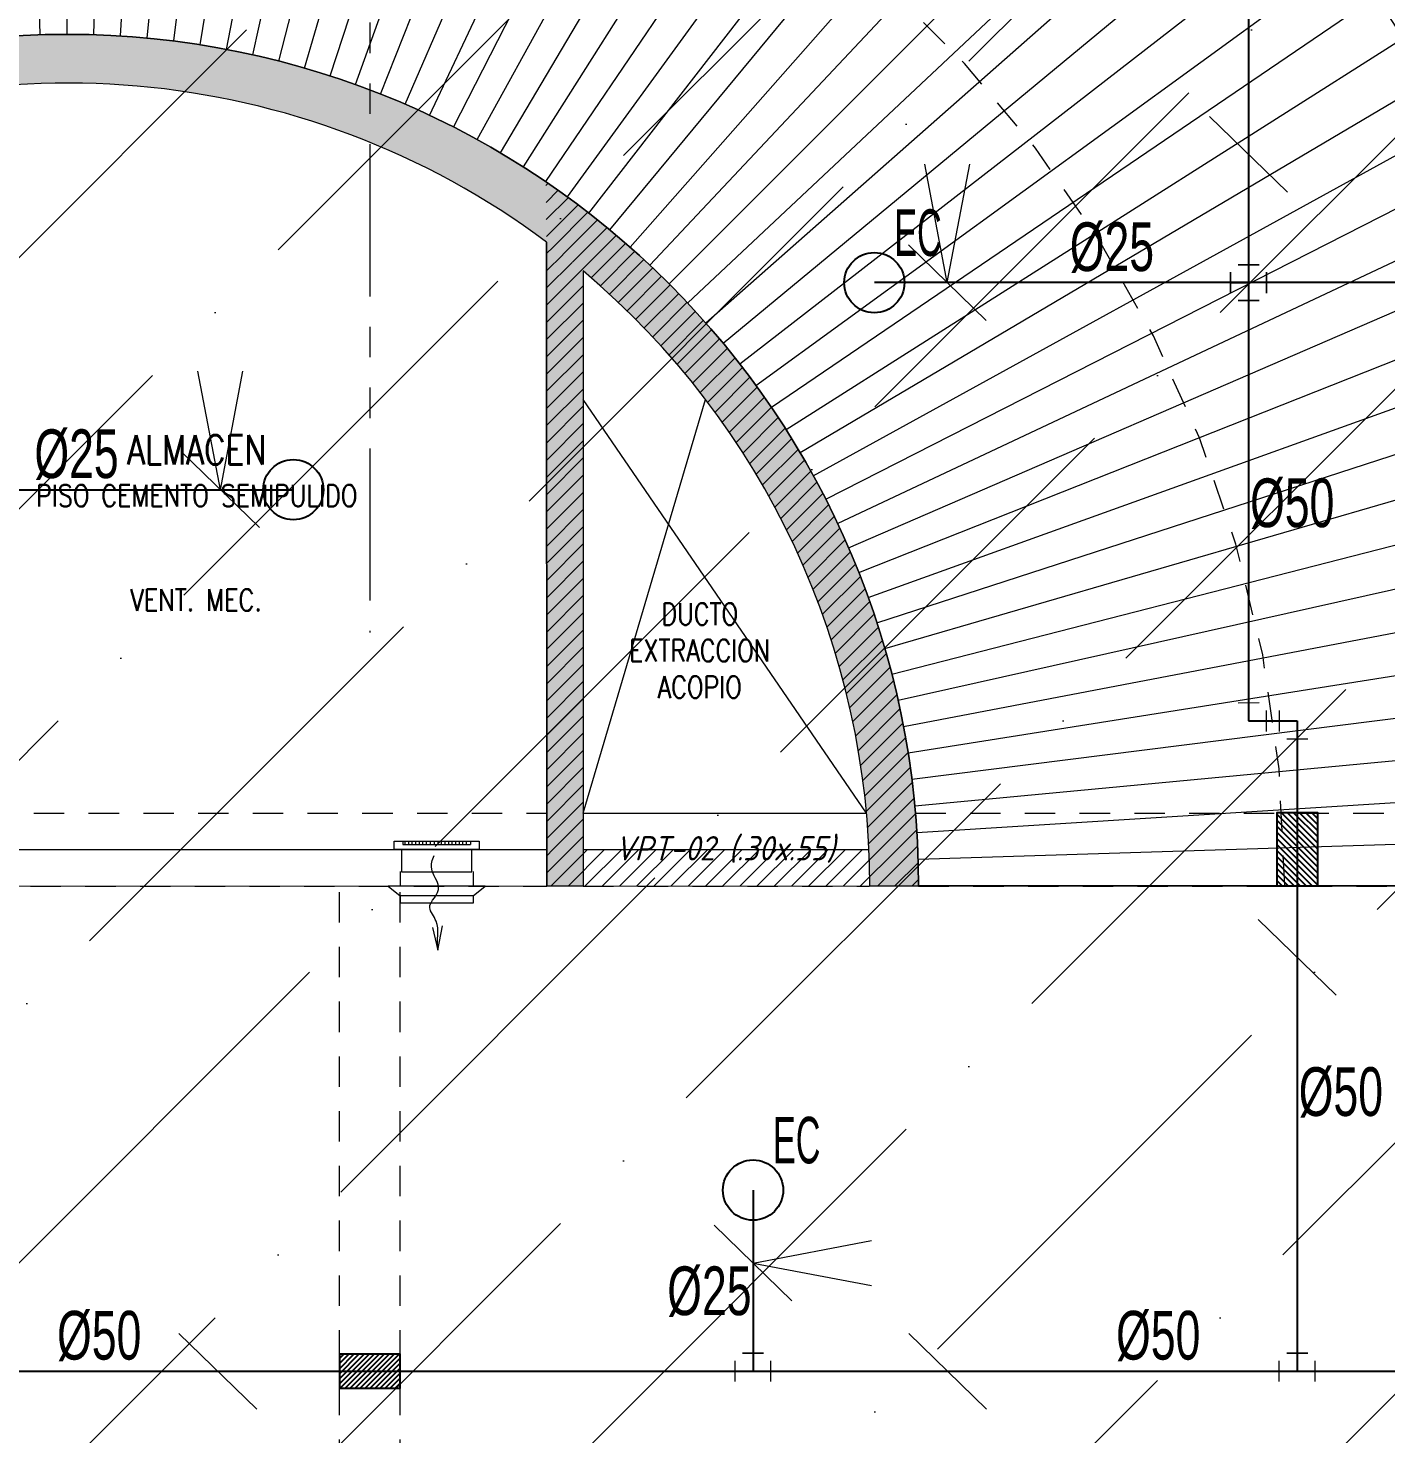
# Model space of a CAD drawing. Header units: millimetres. Extents: x 2085 to 2829, y 1352 to 1631.
# Drawn here: x 2223.53 to 2229.11, y 1451.84 to 1457.61 of the extents above; entities that cross this region are included whole.
import ezdxf
from ezdxf.enums import TextEntityAlignment as Align

# ---------------------------------------------------------------- set-up
doc = ezdxf.new("R2010")
doc.units = ezdxf.units.MM
for name, pattern in [('DASHED2', [0.375, 0.25, -0.125]), ('HIDDEN', [0.375, 0.25, -0.125]), ('HIDDEN2', [0.1875, 0.125, -0.0625]), ('PHANTOM', [2.5, 1.25, -0.25, 0.25, -0.25, 0.25, -0.25]), ('PHANTOM2', [1.25, 0.625, -0.125, 0.125, -0.125, 0.125, -0.125])]:
    doc.linetypes.add(name, pattern=pattern)
doc.layers.get('0').update_dxf_attribs({"color": 251, "lineweight": 9})
for name, color, linetype, lineweight in [('000 SOS 911 - ACCESORIOS ACI', 3, 'Continuous', 20), ('000 SOS 911 ROCIADORES', 5, 'Continuous', 25), ('000 SOS 911 TEXTOS ACI', 7, 'Continuous', 9), ('000 SOS 911 TUB. ENTERRADA  ACI', 5, 'DASHED2', 25), ('000 SOS 911 TUBERIA ACI', 3, 'Continuous', 25), ('A-EJES', 251, 'PHANTOM', 9), ('A-ESTRUCTURA-HATCH', 251, 'Continuous', 13), ('A-ESTRUCTURA-PLACAS', 251, 'Continuous', 13), ('A-ESTRUCTURA-VIGAS', 251, 'HIDDEN2', 13), ('A-HATCH', 251, 'Continuous', 9), ('A-MURO BAJO', 251, 'Continuous', 9), ('A-MUROS', 251, 'Continuous', 9), ('A-PROYECCIONES', 251, 'HIDDEN2', 9), ('A-TEXTO-ACABADO PISO', 251, 'Continuous', 13), ('A-TEXTO-AMBIENTES', 251, 'Continuous', 9), ('A-TEXTO-INDICACIONES', 251, 'Continuous', 13), ('L-03_EQUIP-ACCES', 251, 'Continuous', 13), ('L-04_EQ-MED-CONT', 251, 'Continuous', 13), ('L-06_EQ-FIN-CONT', 251, 'Continuous', 13), ('L3 Equipos y Ductos', 251, 'Continuous', 13), ('L6 Linea fina', 251, 'Continuous', 13), ('MURO CF 120', 251, 'Continuous', 13)]:
    doc.layers.add(name, color=color, linetype=linetype, lineweight=lineweight)
doc.layers.add('A_50_Vigas Chata', color=251, linetype='HIDDEN', lineweight=13, plot=False)
doc.styles.add('APPIA -TEXTOS-GENERALES', font='isocp.shx', dxfattribs={"oblique": 15})
doc.styles.add('PIPE', font='ARIALN.TTF', dxfattribs={"width": 0.8})
doc.styles.add('ROMANS', font='romans.shx', dxfattribs={"width": 0.8})
pattern_1 = [(45, (2210.248629322501, 1494.235310049628), (-0.03535533905932738, 0.03535533905932738), [])]

# ---------------------------------------------------------------- blocks, each defined once
blk = doc.blocks.new('001')
at = {"layer": '000 SOS 911 ROCIADORES'}
blk.add_circle((2878.50211119696, 1470.134430152549, 1.5857718125e-08), 0.09524999999999999, dxfattribs=at)
blk = doc.blocks.new('d')
for p, q in [((3.441670037806034, -0.638681803829968), (9.340507494285703, -1.733470269246027, -1.935233945738587e-05)), ((3.419910301454365, -0.7464721221476793), (9.281448899768293, -2.026007337495685, -1.935233945738587e-05)), ((3.394775525666773, -0.8535257612820715), (9.213230637833476, -2.316544979810715, -1.935233945738587e-05)), ((3.366290517151356, -0.9597370736300945), (9.135920028202236, -2.604796472005546, -1.935233945738587e-05)), ((3.334483386017382, -1.065001241862774), (9.049593369476497, -2.890477345325053, -1.935233945738587e-05)), ((3.29938552249223, -1.169214383699), (8.954335852526128, -3.173305666772649, -1.935233945738587e-05)), ((3.261031563393772, -1.27227365039289), (8.850241489708424, -3.453002318739891, -1.935233945738587e-05)), ((3.219459360465407, -1.374077336862683), (8.73741300497204, -3.729291273280978, -1.935233945738587e-05)), ((3.174709939397871, -1.474524974822998), (8.615961749106646, -4.001899868017063, -1.935233945738587e-05)), ((3.126827463507652, -1.573517435230315), (8.486007580533624, -4.270559071563184, -1.935233945738587e-05)), ((3.075859185308218, -1.670957023277879), (8.347678745165467, -4.535003747791052, -1.935233945738587e-05)), ((3.021855405531824, -1.766747577814385), (8.201111759990454, -4.794972922420129, -1.935233945738587e-05)), ((2.964869419112802, -1.860794567270204), (8.046451266855001, -5.050210039131343, -1.935233945738587e-05)), ((2.904957465827465, -1.953005176736042), (7.883849898353219, -5.300463207997382, -1.935233945738587e-05)), ((2.842178669758141, -2.043288405751809), (7.713468121364713, -5.545485459268093, -1.935233945738587e-05)), ((2.776594986207783, -2.131555155618116), (7.535474082455039, -5.785034985281527, -1.935233945738587e-05)), ((2.708271138370037, -2.217718317871913), (7.350043441168964, -6.018875380046666, -1.935233945738587e-05)), ((2.637274554930627, -2.301692860201001), (7.157359194010496, -6.246775872074068, -1.935233945738587e-05)), ((2.56367529835552, -2.383395910263062), (6.957611497491598, -6.468511551385745, -1.935233945738587e-05)), ((2.487546005286276, -2.462746834149584), (6.750997478142381, -6.683863589540124, -1.935233945738587e-05)), ((2.408961803652346, -2.539667326025665), (6.53772103972733, -6.892619461752474, -1.935233945738587e-05)), ((2.328000248409808, -2.614081472158432), (6.317992659285665, -7.094573150156066, -1.935233945738587e-05)), ((2.244741236791015, -2.685915836133063), (6.09202918317169, -7.289525352185592, -1.935233945738587e-05)), ((2.159266938455403, -2.755099524743855), (5.860053610056639, -7.477283672429621, -1.935233945738587e-05)), ((2.071661702357233, -2.821564263664186), (5.622294871136546, -7.657662817277014, -1.935233945738587e-05)), ((1.982011986896396, -2.88524445774965), (5.378987605683506, -7.830484771868214, -1.935233945738587e-05)), ((1.890406264923513, -2.946077265543863), (5.130371930077672, -7.995578984729946, -1.935233945738587e-05)), ((1.796934940852225, -3.004002649104223), (4.876693195663393, -8.152782524935901, -1.935233945738587e-05)), ((1.701690257526934, -3.058963445713744), (4.61820175498724, -8.301940253935754, -1.935233945738587e-05)), ((1.604766213335097, -3.110905414447188), (4.355152705684304, -8.442904970608652, -1.935233945738587e-05)), ((1.506258456967771, -3.159777295542881), (4.087805646471679, -8.57553755841218, -1.935233945738587e-05)), ((1.406264206394553, -3.20553085859865), (3.816424417309463, -8.699707127874717, -1.935233945738587e-05)), ((1.202212317846715, -3.287505535408854), (3.262634444981813, -8.922175514511764, -1.935233945738587e-05)), ((1.304882141761482, -3.248120948439464), (3.541276836767793, -8.815291135571897, -1.935233945738587e-05)), ((1.098356054164469, -3.323645751923323), (2.980772226117551, -9.02025478426367, -1.935233945738587e-05)), ((0.8874952560290694, -3.386053643189371), (2.408503868617117, -9.189619607990608, -1.935233945738587e-05)), ((0.9934158455580473, -3.356505930423737), (2.695968344807625, -9.109432150609791, -1.935233945738587e-05)), ((-0.7464721230790019, -3.419910302385688), (-2.026007337495685, -9.281448901630938, -1.935233945738587e-05)), ((-0.6386818047612906, -3.441670039668679), (-1.73347027041018, -9.340507495217025, -1.935233945738587e-05)), ((-0.5302611859515309, -3.460033263079822), (-1.439222476445138, -9.390348136425018, -1.935233945738587e-05)), ((0.5649007232859731, -3.454546898603439), (1.532995241694152, -9.375495987944305, -1.935233945738587e-05)), ((0.6731319194659591, -3.435098328394815), (1.826730247586966, -9.322717202827334, -1.935233945738587e-05)), ((0.7806988144293427, -3.412259730277583), (2.118662489578128, -9.260738020762801, -1.935233945738587e-05)), ((-0.4213172635063529, -3.474981851642951), (-1.143554344773293, -9.430921635590494, -1.935233945738587e-05)), ((-0.3119575502350926, -3.486501052742824), (-0.8467576615512371, -9.462187956087291, -1.935233945738587e-05)), ((-0.2022899743169546, -3.494579498423263), (-0.5491253323853016, -9.484116237610579, -1.935233945738587e-05)), ((-0.09242276102304459, -3.499209215864539), (-0.2509510815143585, -9.49668484274298, -1.935233945738587e-05)), ((0.01753566134721041, -3.500385636463761), (0.04747082758694887, -9.499881365336478, -1.935233945738587e-05)), ((0.1274767778813839, -3.498107598861679), (0.3458458883687854, -9.493702652864158, -1.935233945738587e-05)), ((0.2372920913621783, -3.49237735173665), (0.643879639916122, -9.478154801530764, -1.935233945738587e-05)), ((0.3468732265755534, -3.483200550079346), (0.9412779621779919, -9.453253156505525, -1.935233945738587e-05)), ((0.4561120383441448, -3.470586249604821), (1.237747355364263, -9.419022290967405, -1.935233945738587e-05))]:
    blk.add_line(p, q)
blk = doc.blocks.new('EST P2')
at = {"layer": 'A-ESTRUCTURA-HATCH'}
h = blk.add_hatch(color=256, dxfattribs=at)
h.dxf.hatch_style = 1
h.paths.add_polyline_path([(-19.42454421301954, 5.949952380731702), (-23.37435528813512, 5.950003188103437), (-23.37435531269875, 4.999874646775424), (-25.48999954410829, 4.999861490912735), (-25.48999954963801, 4.849997581914067), (-23.22435531657538, 4.8499975791201), (-23.22435529221548, 5.750001259148121), (-19.57455582960392, 5.749954310245812), (-19.57462552393554, 4.849997573532164), (-18.02999961125897, 4.849997571669519), (-18.03000054348377, 4.9999078810215), (-19.42461444219225, 4.999899208545685)])
h.paths.add_polyline_path([(-25.53999954409664, 4.999861179850996), (-32.39999948799959, 4.999818521551788), (-32.3999994880287, 4.849997592158616), (-25.53999954409664, 4.84999758284539)])
h.paths.add_polyline_path([(-32.44999948248733, 4.999818211421371), (-39.90999878715957, 4.999771821312606), (-39.90999879219453, 4.849997603334486), (-32.44999948801706, 4.849997592158616)])
h.paths.add_polyline_path([(-39.95999878717703, 4.999771510250866), (-44.73500013299054, 4.99974181689322), (-44.73500013299054, 4.849997609853745), (-39.95999878717703, 4.849997603334486)])
h.paths.add_polyline_path([(-44.78500031813746, 5.04999892693013), (-45.03499994921731, 5.049997372552752), (-45.03500012474251, 0.1499976441264153), (-47.2400001185888, 0.1499976376071572), (-47.24000011771568, -0.1500064684078097), (-44.78499937866582, -0.150002358481288)])
h.paths.add_polyline_path([(-46.98999938092311, -0.2000023573637009), (-47.24000011754106, -0.2000023582950234), (-47.24000010010786, -6.10000235773623), (-46.98999976037885, -6.100002356804907)])
h.paths.add_polyline_path([(-46.98999976360938, -6.150002356618643), (-47.24000009993324, -6.150002356618643), (-47.24000008427538, -11.40000240504742), (-46.99000008456642, -11.40000268258154)])
h.paths.add_polyline_path([(-39.95999879218289, -11.15001042559743), (-46.94000008516014, -11.1500026518479), (-46.94000008516014, -11.3000027379021), (-39.95999895894784, -11.3000104976818)])
h.paths.add_polyline_path([(-32.44999948801706, -11.15001878980547), (-39.90999879219453, -11.15001048147678), (-39.90999907013611, -11.30001055356115), (-32.449999654782, -11.30001884698868)])
h.paths.add_polyline_path([(-25.53999940329231, -11.15002648532391), (-32.39999978075502, -11.15001884568483), (-32.39999978075502, -11.30001890286803), (-25.53999940329231, -11.3000265294686)])
h.paths.add_polyline_path([(-18.02999961131718, -11.15003484953195), (-25.48999954963801, -11.15002654120326), (-25.48999969603028, -11.30002658534795), (-18.02999983073096, -11.30003487877548)])
h.paths.add_polyline_path([(-11.11999952653423, -11.15004254505038), (-17.97999961132882, -11.1500349054113), (-17.9799998307426, -11.30003493465483), (-11.11999967833981, -11.3000425612554)])
h.paths.add_polyline_path([(-3.609999100299319, -11.15005090925843), (-11.06999967287993, -11.15004260092974), (-11.06999967835145, -11.30004261620343), (-3.609999100299319, -11.30005090963095)])
h.paths.add_polyline_path([(3.600000203878153, -11.15003591496497), (-3.559999100310961, -11.15003591496497), (-3.559999100310961, -11.30006590392441), (3.600000203878153, -11.30006590392441)])
h.paths.add_polyline_path([(12.20000014224206, -11.15003591496497), (3.650000203866512, -11.15003591496497), (3.650000203866512, -11.30006590392441), (12.20000014224206, -11.30006590392441)])
h.paths.add_polyline_path([(18.02000008063624, -11.15003591496497), (12.25000014223042, -11.15003591496497), (12.25000013565295, -11.30006590392441), (18.02000008063624, -11.30006590392441)])
h.paths.add_polyline_path([(23.0200000719924, -11.15003591496497), (18.0700000806246, -11.15003591496497), (18.0700000806246, -11.30006590392441), (23.0200000719924, -11.30006590392441)])
h.paths.add_polyline_path([(30.23000007195515, -11.15003591496497), (23.07000007198076, -11.15003591496497), (23.07000007198076, -11.30006590392441), (30.23000007195515, -11.30006590392441)])
h.paths.add_polyline_path([(35.53000069750124, -11.15003591496497), (30.2800000719435, -11.15003591496497), (30.2800000719435, -11.30006590392441), (35.53000069750124, -11.30006590392441)])
h.paths.add_polyline_path([(43.04000428621657, -11.15007819328457), (35.5800006974896, -11.1500659417361), (35.5800006974896, -11.30000240541995), (43.04000428621657, -11.30001465696841)])
h.paths.add_polyline_path([(49.95000006299233, -11.15008954145014), (43.09000428620493, -11.15007827524096), (43.09000428620493, -11.3000147389248), (49.95000006299233, -11.30002600513399)])
h.paths.add_polyline_path([(57.46000006297254, -11.150101874955), (50.00000006298069, -11.15008962340653), (50.00000006298069, -11.30002608709037), (57.46000006297254, -11.30003833863884)])
h.paths.add_polyline_path([(64.37000006283051, -11.15011322218925), (57.5100000629609, -11.15010195691139), (57.5100000629609, -11.30003842059523), (64.37000006283051, -11.30004968587309)])
h.paths.add_polyline_path([(71.88000514596933, -11.1501255556941), (64.42000006281887, -11.15011330507696), (64.42000006281887, -11.3000497687608), (71.88000514596933, -11.30006201937795)])
h.paths.add_polyline_path([(59.80066835694015, -0.1500026788562536), (60.00066835692269, -0.1500026788562536, -0.6169162822924574), (65.27212526180665, 2.49638928938657), (65.27216933167074, -0.149981296621263), (65.42216933166492, -0.149981296621263), (65.42211837161449, 2.377740446478128, -0.2216645900701162), (66.60067913253442, -0.1499448418617249), (66.80067913257517, -0.1499448418617249, 0.9999904404379557)], flags=0)
h.paths.add_polyline_path([(72.80066904652631, -0.150002677924931), (73.00066904653795, -0.150002677924931, 1), (53.60066905873828, -0.1500023929402232), (53.80066905874992, -0.1500023929402232, -1)])
h.paths.add_polyline_path([(53.37566821934888, 4.999995731748641), (51.86500603394234, 4.999995731748641), (51.86500550658093, 4.849997512064874), (53.37567124812631, 4.84999814722687)])
h.paths.add_polyline_path([(51.86500180145958, 4.99999943934381), (47.91502163003315, 4.99999943934381), (47.91502161763492, -0.1499986853450537), (50.25000492052641, -0.1499986853450537), (50.25000491813989, 1.266598701477051e-06), (48.0650059216423, 1.311302185058594e-06), (48.06500596355181, 2.050003058277071), (50.01500671176473, 2.049963342025876), (50.01500671176473, 2.199976992793381), (48.06500595621765, 2.199977087788284), (48.06500601166044, 4.85000130161643), (51.7150060031563, 4.850001225247979), (51.71499513977324, 1.899957737885416), (51.8649951351108, 1.899957733228803), (51.86500550658093, 4.849997512064874), (51.86500159354182, 4.849997512064874)])
h.paths.add_polyline_path([(47.86501720309025, 4.99999622721225), (43.09000536089297, 4.999996665865183), (43.09000534727238, 4.849997505545616), (47.86501677153865, 4.849997607059777)])
h.paths.add_polyline_path([(43.04000575788086, 4.999996669590473), (35.5800006974896, 4.999997347593307), (35.5800006974896, 4.849997348152101), (43.04000534734223, 4.849997504614294)])
h.paths.add_polyline_path([(32.72605391667457, 5.949791002087295), (28.77605391669204, 5.949791002087295), (28.77605391669204, 4.999996877275407), (23.07000007582246, 4.999997023493052), (23.07000007198076, 4.849997632205486), (28.92605391668621, 4.849997663870454), (28.92605391668621, 5.749791001901031), (32.57605391668039, 5.749791001901031), (32.57605391668039, 4.849997683428228), (35.52999999574968, 4.849997699260712), (35.52999999574968, 4.999996704980731), (32.72605391667457, 4.999996776692569)])
h.paths.add_polyline_path([(23.02000007691095, 4.999997024424374), (18.07000008557225, 4.999997151084244), (18.0700000806246, 4.849997605197132), (23.0200000719924, 4.849997632205486)])
h.paths.add_polyline_path([(18.02000008558389, 4.999997152015567), (12.25000013713725, 4.999997299164534), (12.25000013713725, 4.849997574463487), (18.02000008063624, 4.849997605197132)])
h.paths.add_polyline_path([(12.20000014360994, 4.999997301027179), (5.875668724213028, 4.999997462145984), (5.875668717751978, 4.849997540004551), (12.20000014360994, 4.849997573532164)])
h.paths.add_polyline_path([(3.774802909989376, 4.999997524544597), (-3.559999100310961, 4.999996072612703), (-3.559999100310961, 4.849997400306165), (-0.1750111099681817, 4.849997605197132), (-0.1750110472203232, -0.1505992198362947), (1.924988952785498, -0.1505992198362947), (1.925019685091684, -0.0003989655524492264), (-0.02486257418058813, -1.862645149230957e-09), (-0.02486252749804407, 2.0499999942258), (3.774804468121147, 2.050086794421077), (3.774804468121147, 2.199980984441936), (-0.02486189515911974, 2.199999641627073), (-0.02486182996653952, 4.849999653175473), (3.624805167521117, 4.849999565631151), (3.624805109779118, 3.199881113134325), (3.774805110704619, 3.199881108477712)])
h.paths.add_polyline_path([(-3.609999800828518, 4.999997551552951), (-11.07000075170072, 4.999951161444187), (-11.06999981921399, 4.849997561424971), (-3.609999800828518, 4.849997551180422)])
h.paths.add_polyline_path([(-11.11999952650513, 4.999950850382447), (-17.98000054349541, 4.99990819208324), (-17.97999963368056, 4.849997571669519), (-11.11999952650513, 4.849997561424971)])
h = blk.add_hatch(color=256, dxfattribs=at)
h.dxf.hatch_style = 1
h.paths.add_polyline_path([(59.80066835694015, -0.1500026788562536), (60.00066835692269, -0.1500026788562536, -0.6169162822924577), (65.27212526180665, 2.49638928938657), (65.27216933167074, -0.149981296621263), (65.42216933166492, -0.149981296621263), (65.42211837161449, 2.377740446478128, -0.2216645900701165), (66.60067913253442, -0.1499448418617249), (66.80067913257517, -0.1499448418617249, 0.999990440225596)])
at = {"layer": 'A-ESTRUCTURA-PLACAS'}
for points in [[(73.00066904653795, -0.150002677924931, 1), (53.60066905873828, -0.1500023929402232), (53.80066905874992, -0.1500023929402232, -1), (72.80066904652631, -0.150002677924931)], [(66.60067913253442, -0.1499448418617249, 0.2216645900701165), (65.42211837161449, 2.377740446478128), (65.42216933166492, -0.149981296621263), (65.27216933167074, -0.149981296621263), (65.27212526180665, 2.49638928938657, 0.6169162822924578), (60.00066835692269, -0.1500026788562536), (59.80066835694015, -0.1500026788562536, -0.9999904402331805), (66.80067913257517, -0.1499448418617249), (66.60066855713376, -0.1499448418617249)]]:
    blk.add_lwpolyline(points, format="xyb", close=True, dxfattribs=at)
at = {"layer": 'A-ESTRUCTURA-VIGAS'}
for points in [[(60.01433341001393, 0.1499973880127072), (65.27216859796317, 0.1500187031924725)], [(65.42217020853423, 0.1500182086601853), (66.58701328124152, 0.1500061377882957)], [(66.78779265886988, 0.1500584352761507), (72.79593102590297, 0.1499973703175783)], [(60.00066835692269, -0.1500026788562536), (65.27216933167074, -0.149981296621263)], [(64.42000006313901, -6.150002076290548), (64.42000006313901, -0.1500020762905478)], [(64.67000006313901, -6.150002076290548), (64.67000006313901, -0.1500020762905478)], [(65.42216933166492, -0.1499817911535501), (66.59725419874303, -0.1499939216300845)], [(66.80066855732002, -0.1499413372948766), (72.80066904652631, -0.150002677924931)]]:
    blk.add_lwpolyline(points, dxfattribs=at)
at = {"layer": 'A_50_Vigas Chata', "insert": (66.00458541429691, 0.0002247703203011042), "char_height": 0.1, "attachment_point": 5, "style": 'APPIA -TEXTOS-GENERALES'}
blk.add_mtext('VPT-02 (.30x.55)', dxfattribs=at)
blk = doc.blocks.new('EJES 1P')
at = {"layer": 'A-EJES', "linetype": 'PHANTOM2'}
blk.add_lwpolyline([(109.5543361018063, 5.348196462728083), (109.554335040244, -4.158154672011733)], dxfattribs=at)
blk = doc.blocks.new('HAE-250')
at = {"layer": 'L-03_EQUIP-ACCES'}
blk.add_line((0.09200000000009823, -0.3400000000001455), (0.09200000000009823, -0.04999999999995453), dxfattribs=at)
at = {"layer": 'L3 Equipos y Ductos'}
for p, q in [((0, -0.04999999999995453), (0, -0.3400000000001455)), ((0.09200000000009823, -0.04999999999995453), (0, -0.04999999999995453)), ((0, -0.3400000000001455), (0.09200000000009823, -0.3400000000001455))]:
    blk.add_line(p, q, dxfattribs=at)
blk.add_lwpolyline([(0.09200000000009823, -0.02000000000134605), (0.1260000000002037, -0.02000000000134605), (0.1260000000002037, -0.3700000000012551), (0.09200000000009823, -0.3700000000012551)], close=True, dxfattribs=at)
at = {"layer": 'L6 Linea fina'}
for p, q in [((0.1260000000002037, -0.05576522473029399), (0.1130000000002838, -0.05576522473029399)), ((0.1130000000002838, -0.05576522473029399), (0.1130000000002838, -0.3342347752711703)), ((0.1260000000002037, -0.0642484954032625), (0.1130000000002838, -0.0642484954032625)), ((0.1260000000002037, -0.0788693130723459), (0.1130000000002838, -0.0788693130723459)), ((0.1260000000002037, -0.09349013074006507), (0.1130000000002838, -0.09349013074006507)), ((0.1260000000002037, -0.108110948408239), (0.1130000000002838, -0.108110948408239)), ((0.1260000000002037, -0.1227317660761855), (0.1130000000002838, -0.1227317660761855)), ((0.1260000000002037, -0.1373525837443594), (0.1130000000002838, -0.1373525837443594)), ((0.1260000000002037, -0.1519734014134428), (0.1130000000002838, -0.1519734014134428)), ((0.1130000000002838, -0.1700000000000728), (0.1260000000002037, -0.1700000000000728)), ((0.1260000000002037, -0.1846208176691562), (0.1130000000002838, -0.1846208176691562)), ((0.1260000000002037, -0.1992416353373301), (0.1130000000002838, -0.1992416353373301)), ((0.1260000000002037, -0.2138624530059587), (0.1130000000002838, -0.2138624530059587)), ((0.1260000000002037, -0.2284832706732232), (0.1130000000002838, -0.2284832706732232)), ((0.1260000000002037, -0.2431040883420792), (0.1130000000002838, -0.2431040883420792)), ((0.1260000000002037, -0.2577249060102531), (0.1130000000002838, -0.2577249060102531)), ((0.1260000000002037, -0.2723457236793365), (0.1130000000002838, -0.2723457236793365)), ((0.1260000000002037, -0.2869665413470557), (0.1130000000002838, -0.2869665413470557)), ((0.1260000000002037, -0.3015873590152296), (0.1130000000002838, -0.3015873590152296)), ((0.1260000000002037, -0.3162081766831761), (0.1130000000002838, -0.3162081766831761)), ((0.1260000000002037, -0.3342347752711703), (0.1130000000002838, -0.3342347752711703))]:
    blk.add_line(p, q, dxfattribs=at)
blk = doc.blocks.new('TAF_30')
at = {"layer": 'L-03_EQUIP-ACCES', "ltscale": 1.5}
for p, q in [((-0.1999999999999886, 0.05999999999999517), (0.2000000000001023, 0.06000000000000227)), ((-0.1499999999999773, 0), (-0.1499999999999773, 0.06000000000000227)), ((0.1500000000000341, 0), (0.1500000000000341, 0.06000000000000227))]:
    blk.add_line(p, q, dxfattribs=at)
at = {"layer": 'L-04_EQ-MED-CONT', "ltscale": 1.5}
for p, q in [((-0.1499999999999773, 0.1000000000000014), (-0.1999999999999886, 0.05999999999999517)), ((-0.1500000000000341, 0.1000000000000014), (0.1500000000000341, 0.09999999999998721)), ((0.2000000000000455, 0.06000000000000227), (0.1500000000000341, 0.09999999999999432))]:
    blk.add_line(p, q, dxfattribs=at)
at = {"layer": 'L-06_EQ-FIN-CONT', "ltscale": 1.5}
for p, q in [((-0.1500000000000341, 0.1300000000000026), (0.1499999999999773, 0.1299999999999883)), ((-0.1499999999999773, 0.09999999999999432), (-0.1499999999999204, 0.1299999999999955)), ((0.1500000000000341, 0.09999999999999432), (0.1500000000000341, 0.1299999999999883))]:
    blk.add_line(p, q, dxfattribs=at)
blk = doc.blocks.new('flujo11')
at = {"layer": 'L6 Linea fina'}
for p, q in [((-3.637978807091713e-12, 1.716671249596402e-11), (-0.01975948283597972, -0.09977855120757795)), ((0.02124132197786821, -0.09320197943259245), (-3.637978807091713e-12, 1.716671249596402e-11))]:
    blk.add_line(p, q, dxfattribs=at)
blk.add_open_spline([(-3.637978807091713e-12, 1.716671249596402e-11), (0.006393635470885783, -0.04336950148592678), (-0.01596333806173789, -0.1047468522480131), (0.06082864266136312, -0.1904933907868553), (-0.03459740433936531, -0.239979104040799), (0.03728839918585436, -0.3311847875369267), (0.02226173071176163, -0.3716825171610481), (0.01559715045641497, -0.3896439415281066)], degree=3, knots=[0, 0, 0, 0, 0.0524683736910414, 0.0807049177553039, 0.1300474905255351, 0.1600670100144775, 0.1839925524975523, 0.1839925524975523, 0.1839925524975523, 0.1839925524975523], dxfattribs=at)

msp = doc.modelspace()

# ---------------------------------------------------------------- hatches: boundary and pattern name
h = msp.add_hatch()
h.set_pattern_fill('ANSI36', color=4, scale=0.23)
h.set_pattern_definition([(45, (-12.33495119971076, -79.99999862214872), (0.3872735452211073, 1.42000299914406), [1.825625, -0.365125, 0, -0.365125])])
h.paths.add_polyline_path([(2232.270570671834, 1459.287876240417), (2183.58556606099, 1459.287876240417), (2183.58556606099, 1442.83781720221), (2232.270570671834, 1442.83781720221)])
at = {"layer": '000 SOS 911 TUB. ENTERRADA  ACI'}
h = msp.add_hatch(dxfattribs=at)
h.set_pattern_fill('ANSI31', color=8, scale=0.005522979273803427, angle=90.00000000000001)
h.set_pattern_definition([(135, (3646.280388336601, -1173.568656173232), (-0.01239944210752782, -0.01239944210752783), [])])
h.paths.add_polyline_path([(2228.831534414731, 1454.387960806505), (2228.663443741181, 1454.387960806505), (2228.663443741181, 1454.08779888945), (2228.831534414731, 1454.08779888945)])
h = msp.add_hatch(dxfattribs=at)
h.set_pattern_fill('ANSI31', color=8, scale=0.004599999999999937)
h.set_pattern_definition([(45, (36.27805839329721, 271.4533752003367), (-0.01032729453922938, 0.01032729453922938), [])])
h.paths.add_polyline_path([(2225.060568486215, 1452.023571972105), (2225.060568486215, 1452.163571972105), (2224.810568486215, 1452.163571972105), (2224.810568486215, 1452.023571972105)])
at = {"layer": 'MURO CF 120'}
h = msp.add_hatch(dxfattribs=at)
h.set_pattern_fill('_USER', color=8, scale=0.05, angle=45, style=0, pattern_type=0)
h.set_pattern_definition(pattern_1)
edge = h.paths.add_edge_path()
edge.add_line((2225.658312942126, 1456.982681054522), (2225.662294350178, 1456.733896046777))
edge.add_arc((2223.690839054346, 1454.08749629454), 3.300010247272588, 2.6100794929362223, 53.31545593966928, ccw=False)
edge.add_line((2226.987425785533, 1454.237774559197), (2227.187619250173, 1454.237813795817))
edge.add_arc((2223.692236233175, 1454.088817784463), 3.498557166449777, 2.440842009225932, 55.80800159901457)
h = msp.add_hatch(dxfattribs=at)
h.set_pattern_fill('_USER', color=8, scale=0.05, angle=45, style=0, pattern_type=0)
h.set_pattern_definition(pattern_1)
h.paths.add_polyline_path([(2225.662294350178, 1456.733896046777), (2225.662336966248, 1454.237522832018), (2225.812336970317, 1454.237260747601), (2225.812336485709, 1456.615206057106)])
h = msp.add_hatch(dxfattribs=at)
h.set_pattern_fill('_USER', color=8, scale=0.05, angle=45, style=0, pattern_type=0)
h.set_pattern_definition(pattern_1)
h.paths.add_polyline_path([(2225.662336986737, 1454.237533726629), (2225.662337355162, 1454.0875322706), (2227.191696335059, 1454.087946868402), (2227.187618338932, 1454.237813196045)])

# ---------------------------------------------------------------- linework, layer by layer
at = {"color": 8}
for p, q in [((2226.977182369613, 1454.387512895179), (2225.812304534243, 1456.087525749479)), ((2225.812337842529, 1454.387519705009), (2226.315683563843, 1456.087550339189)), ((2225.812332371911, 1454.38752496605), (2226.977172065926, 1454.387512895179))]:
    msp.add_line(p, q, dxfattribs=at)
msp.add_arc((2223.695833745085, 1454.087546264653), 6.499999999999948, 0.0007163694500766405, 170.1782186622198, dxfattribs=at)
at = {"layer": '000 SOS 911 - ACCESORIOS ACI', "color": 8}
for p, q in [((2228.707662646884, 1456.939030100381), (2228.387319682857, 1457.249928210651)), ((2227.309211309195, 1456.567140449078), (2227.217008797172, 1457.054441098363)), ((2227.309211309486, 1456.567140449078), (2227.40141382151, 1457.054441098363)), ((2227.46938279185, 1456.411691395196), (2227.149039827823, 1456.722589505467)), ((2228.47371481622, 1456.610212878596), (2228.47371869842, 1456.524187628764)), ((2228.47371481622, 1456.524068019925), (2228.47371869842, 1456.610093269757)), ((2228.590503447795, 1456.64097801283), (2228.504478197963, 1456.640974130631)), ((2228.504478197962, 1456.64097801283), (2228.590503447794, 1456.640974130631)), ((2228.547490822878, 1456.640976071731), (2228.547487487931, 1456.567077315671)), ((2228.547490822879, 1456.640976071731), (2228.547494157826, 1456.567077315671)), ((2228.621266829537, 1456.610212878596), (2228.621262947337, 1456.524187628764)), ((2228.621266829537, 1456.524068019925), (2228.621262947337, 1456.610093269757)), ((2228.47371675732, 1456.56720025368), (2228.547487487931, 1456.56720358285)), ((2228.47371675732, 1456.567080644841), (2228.547487487931, 1456.567077315671)), ((2228.547490822878, 1456.49330482679), (2228.547487487931, 1456.56720358285)), ((2228.547490822879, 1456.49330482679), (2228.547494157826, 1456.56720358285)), ((2228.621264888437, 1456.56720025368), (2228.547494157826, 1456.56720358285)), ((2228.621264888437, 1456.567080644841), (2228.547494157826, 1456.567077315671)), ((2228.590503447795, 1456.493302885691), (2228.504478197963, 1456.49330676789)), ((2228.504478197962, 1456.493302885691), (2228.590503447794, 1456.49330676789)), ((2224.321107009757, 1455.716345832583), (2224.228904497733, 1456.203646481868)), ((2224.321107010048, 1455.716345832583), (2224.413309522071, 1456.203646481868)), ((2224.481278492058, 1455.560896777447), (2224.160935528031, 1455.871794887718)), ((2228.590504772953, 1454.839659888658), (2228.504479523122, 1454.839656006459)), ((2228.547492148038, 1454.839657947559), (2228.547495482985, 1454.765759191499)), ((2228.621268154695, 1454.722749895753), (2228.621264272496, 1454.808775145585)), ((2228.673709450972, 1454.808655537351), (2228.673713333172, 1454.722630287519)), ((2228.621266213596, 1454.765762520669), (2228.547495482985, 1454.765759191499)), ((2228.673711392072, 1454.765642912435), (2228.747482122682, 1454.765646241605)), ((2228.74748545763, 1454.691747485545), (2228.747482122682, 1454.765646241605)), ((2228.704472832714, 1454.691745544446), (2228.790498082546, 1454.691749426645)), ((2228.907662646884, 1453.639030100381), (2228.587319682857, 1453.949928210651)), ((2226.670727608713, 1452.382462037116), (2226.350384644686, 1452.693360147386)), ((2226.510556125994, 1452.537911092528), (2226.99785677528, 1452.630113604551)), ((2226.510556125994, 1452.537911092237), (2226.99785677528, 1452.445708580213)), ((2224.470853401016, 1451.938160398547), (2224.150510436989, 1452.249058508817)), ((2227.470853401016, 1451.938160398547), (2227.150510436989, 1452.249058508817)), ((2226.467546846826, 1452.167510157521), (2226.553572096658, 1452.167506275321)), ((2226.553572096659, 1452.167510157521), (2226.467546846827, 1452.167506275321)), ((2226.510559471742, 1452.167508216421), (2226.510556136795, 1452.093609460361)), ((2226.510559471743, 1452.167508216421), (2226.51056280669, 1452.093609460361)), ((2228.704481469345, 1452.167511786763), (2228.790506719177, 1452.167507904564)), ((2228.790506719178, 1452.167511786763), (2228.704481469346, 1452.167507904564)), ((2228.747494094261, 1452.167509845663), (2228.747490759314, 1452.093611089604)), ((2228.747494094262, 1452.167509845663), (2228.747497429209, 1452.093611089604)), ((2226.436783465084, 1452.050600164616), (2226.436787347284, 1452.136625414447)), ((2226.436785406184, 1452.093612789531), (2226.510556136795, 1452.093609460361)), ((2226.584333537301, 1452.093612789531), (2226.51056280669, 1452.093609460361)), ((2226.584335478401, 1452.050600164616), (2226.584331596201, 1452.136625414447)), ((2228.673718087603, 1452.050601793858), (2228.673721969803, 1452.13662704369)), ((2228.673720028703, 1452.093614418774), (2228.747490759314, 1452.093611089604)), ((2228.82126815982, 1452.093614418774), (2228.747497429209, 1452.093611089604)), ((2228.82127010092, 1452.050601793858), (2228.82126621872, 1452.13662704369))]:
    msp.add_line(p, q, dxfattribs=at)
at = {"layer": '000 SOS 911 ROCIADORES', "color": 8}
for centre in [(2227.009210479558, 1456.567140449562), (2226.510556126553, 1452.837803263886)]:
    msp.add_circle(centre, 0.123825, dxfattribs=at)
at = {"layer": '000 SOS 911 TUB. ENTERRADA  ACI', "color": 8, "linetype": 'ByBlock'}
for points in [[(2228.831534414731, 1454.087798889451), (2228.831534414731, 1454.387960806505), (2228.663443741181, 1454.387960806505), (2228.663443741181, 1454.087798889451)], [(2224.810568486215, 1452.023571972105), (2225.060568486215, 1452.023571972105), (2225.060568486215, 1452.163571972105), (2224.810568486215, 1452.163571972105)]]:
    msp.add_lwpolyline(points, close=True, dxfattribs=at)
at = {"layer": '000 SOS 911 TUBERIA ACI', "color": 8}
for points in [[(2228.547484484718, 1460.69443445997), (2228.547488802834, 1454.765702716552)], [(2231.290122010245, 1456.567140449562), (2227.009210479558, 1456.567140449562)], [(2221.821107839678, 1455.716345833065), (2224.621107839678, 1455.716345833065)], [(2228.547488802834, 1454.765702716552), (2228.747488802834, 1454.765702716552)], [(2228.747488802834, 1454.765702716552), (2228.747490749031, 1452.093591514429)], [(2226.510556126539, 1452.837803263403), (2226.510556126539, 1452.093552985414)], [(2196.023359605573, 1452.093660813011), (2230.810556126527, 1452.093552985414)]]:
    msp.add_lwpolyline(points, dxfattribs=at)
at = {"layer": 'A-MURO BAJO', "color": 8}
msp.add_line((2233.191267181704, 1454.087680451472), (2227.19126720033, 1454.087574458581), dxfattribs=at)
at = {"layer": 'A-MUROS', "color": 8}
for p, q in [((2225.662284881102, 1456.733903103408), (2225.662340095463, 1454.087542791751)), ((2225.812304534243, 1456.615232874539), (2225.812339011397, 1454.087545899574)), ((2222.68233892315, 1454.237481069651), (2225.662336966248, 1454.237523122591)), ((2225.812336963827, 1454.237525749852), (2226.987434525501, 1454.237562109616)), ((2222.682341558793, 1454.087481072072), (2227.19126720033, 1454.087574458581))]:
    msp.add_line(p, q, dxfattribs=at)
for centre, radius, start, end in [((2223.690838131726, 1454.08750436445), 9.69999999841167, 0.0009588945264911009, 180.0010031306735), ((2223.690838129863, 1454.08750436445), 9.499999999999952, 0.0004227246766041602, 180.0010121486577), ((2223.690837640919, 1454.087504369107), 3.499999999999986, 0.001004197890601959, 180.0010040911689), ((2223.690842831878, 1454.087499518779), 3.300005405184473, 53.31568020302475, 179.999920919216), ((2223.6908139683, 1454.087499645439), 3.300023862928141, 0.001081037518777311, 49.99374162722948)]:
    msp.add_arc(centre, radius, start, end, dxfattribs=at)
at = {"layer": 'A-PROYECCIONES', "color": 8}
for radius, end in [(7.999999999999948, 170.1767396421891), (4.999999999999948, 170.1805824480788)]:
    msp.add_arc((2223.695833745085, 1454.087546264653), radius, 0.0007163694500766405, end, dxfattribs=at)

# ---------------------------------------------------------------- block references
for name, p in [('EJES 1P', (2115.380834727249, 1459.287504479189)), ('EST P2', (2160.390169088372, 1454.237506751802))]:
    msp.add_blockref(name, p)
at = {"color": 8}
for name, p, rotation in [('HAE-250', (2225.01521145051, 1454.145513920013), 90.00080854091661), ('flujo11', (2225.214900940707, 1453.823465029609), 180), ('TAF_30', (2225.210167583652, 1454.14753032), 180)]:
    msp.add_blockref(name, p, dxfattribs=dict(at, rotation=rotation))
at = {"layer": '000 SOS 911 ROCIADORES', "color": 8, "xscale": 1.299999994929985, "yscale": 1.299999994929985, "zscale": 1.299999994929985}
msp.add_blockref('001', (-1517.431622122321, -455.4584059116451, -2.061503348210113e-08), dxfattribs=at)
at = {"layer": 'A-HATCH', "color": 8, "rotation": 102.3141185683093}
msp.add_blockref('d', (2223.690837640919, 1454.087504369107), dxfattribs=at)

# ---------------------------------------------------------------- texts
at = {"layer": '000 SOS 911 ROCIADORES', "color": 8, "style": 'PIPE', "width": 0.6412731162845706}
for p, p2 in [((2227.091267914496, 1456.677215807864), (2227.286108951691, 1456.677215807864)), ((2226.59261356149, 1452.947878622187), (2226.787454598686, 1452.947878622187))]:
    msp.add_text('EC', height=0.1910041587901658, dxfattribs=at).set_placement(p, p2, align=Align.FIT)
at = {"layer": '000 SOS 911 TEXTOS ACI', "color": 8, "char_height": 0.2, "style": 'PIPE'}
for s, insert, attachment_point in [('%%C25', (2228.159031471975, 1456.814925802504, 5.392937886468412e-05), 3), ('%%C25', (2223.556667422517, 1455.964131186489, 5.392937886468412e-05), 1), ('%%C50', (2228.900053927375, 1455.762408019277, 5.392937886468412e-05), 3), ('%%C50', (2229.100053927375, 1453.342720260125, 5.392937886468412e-05), 3), ('%%C25', (2226.157993364047, 1452.523970187128, 5.392937886468412e-05), 1), ('%%C50', (2223.649826659425, 1452.341394807589, 5.392937886468412e-05), 1), ('%%C50', (2228.002876726776, 1452.341394807589, 5.392937886468412e-05), 1)]:
    msp.add_mtext_dynamic_manual_height_columns(s, width=0.5509952521812136, gutter_width=1.915236644519431, heights=[0.01236307456032318], dxfattribs=dict(at, insert=insert, attachment_point=attachment_point))
at = {"layer": 'A-TEXTO-ACABADO PISO', "color": 8, "insert": (2224.22398956841, 1455.736856195976, 1.093768654425453e-06), "char_height": 0.09, "attachment_point": 2, "style": 'ROMANS'}
msp.add_mtext_dynamic_manual_height_columns('PISO CEMENTO SEMIPULIDO', width=1.376804137034924, gutter_width=12.5, heights=[0], dxfattribs=at)
at = {"layer": 'A-TEXTO-AMBIENTES', "color": 8, "insert": (2224.224283516312, 1455.879742919367), "char_height": 0.12, "width": 2.556211270681947, "attachment_point": 5, "style": 'ROMANS'}
msp.add_mtext('ALMACEN', dxfattribs=at)
at = {"layer": 'A-TEXTO-INDICACIONES', "color": 8, "extrusion": (-5.565203055376352e-07, 2.24781726103761e-07, 0.99999999999982), "style": 'ROMANS', "width": 0.8}
msp.add_text('VENT. MEC.', height=0.09, dxfattribs=at).set_placement((2224.221551393825, 1455.217848534838, -0.0009102617807671709), align=Align.CENTER)
at = {"layer": 'A-TEXTO-INDICACIONES', "color": 8, "insert": (2226.291593297406, 1455.055134521697), "char_height": 0.09, "width": 0.7652768282468275, "attachment_point": 5, "style": 'ROMANS'}
msp.add_mtext('DUCTO EXTRACCION ACOPIO', dxfattribs=at)

doc.saveas('drawing.dxf')
